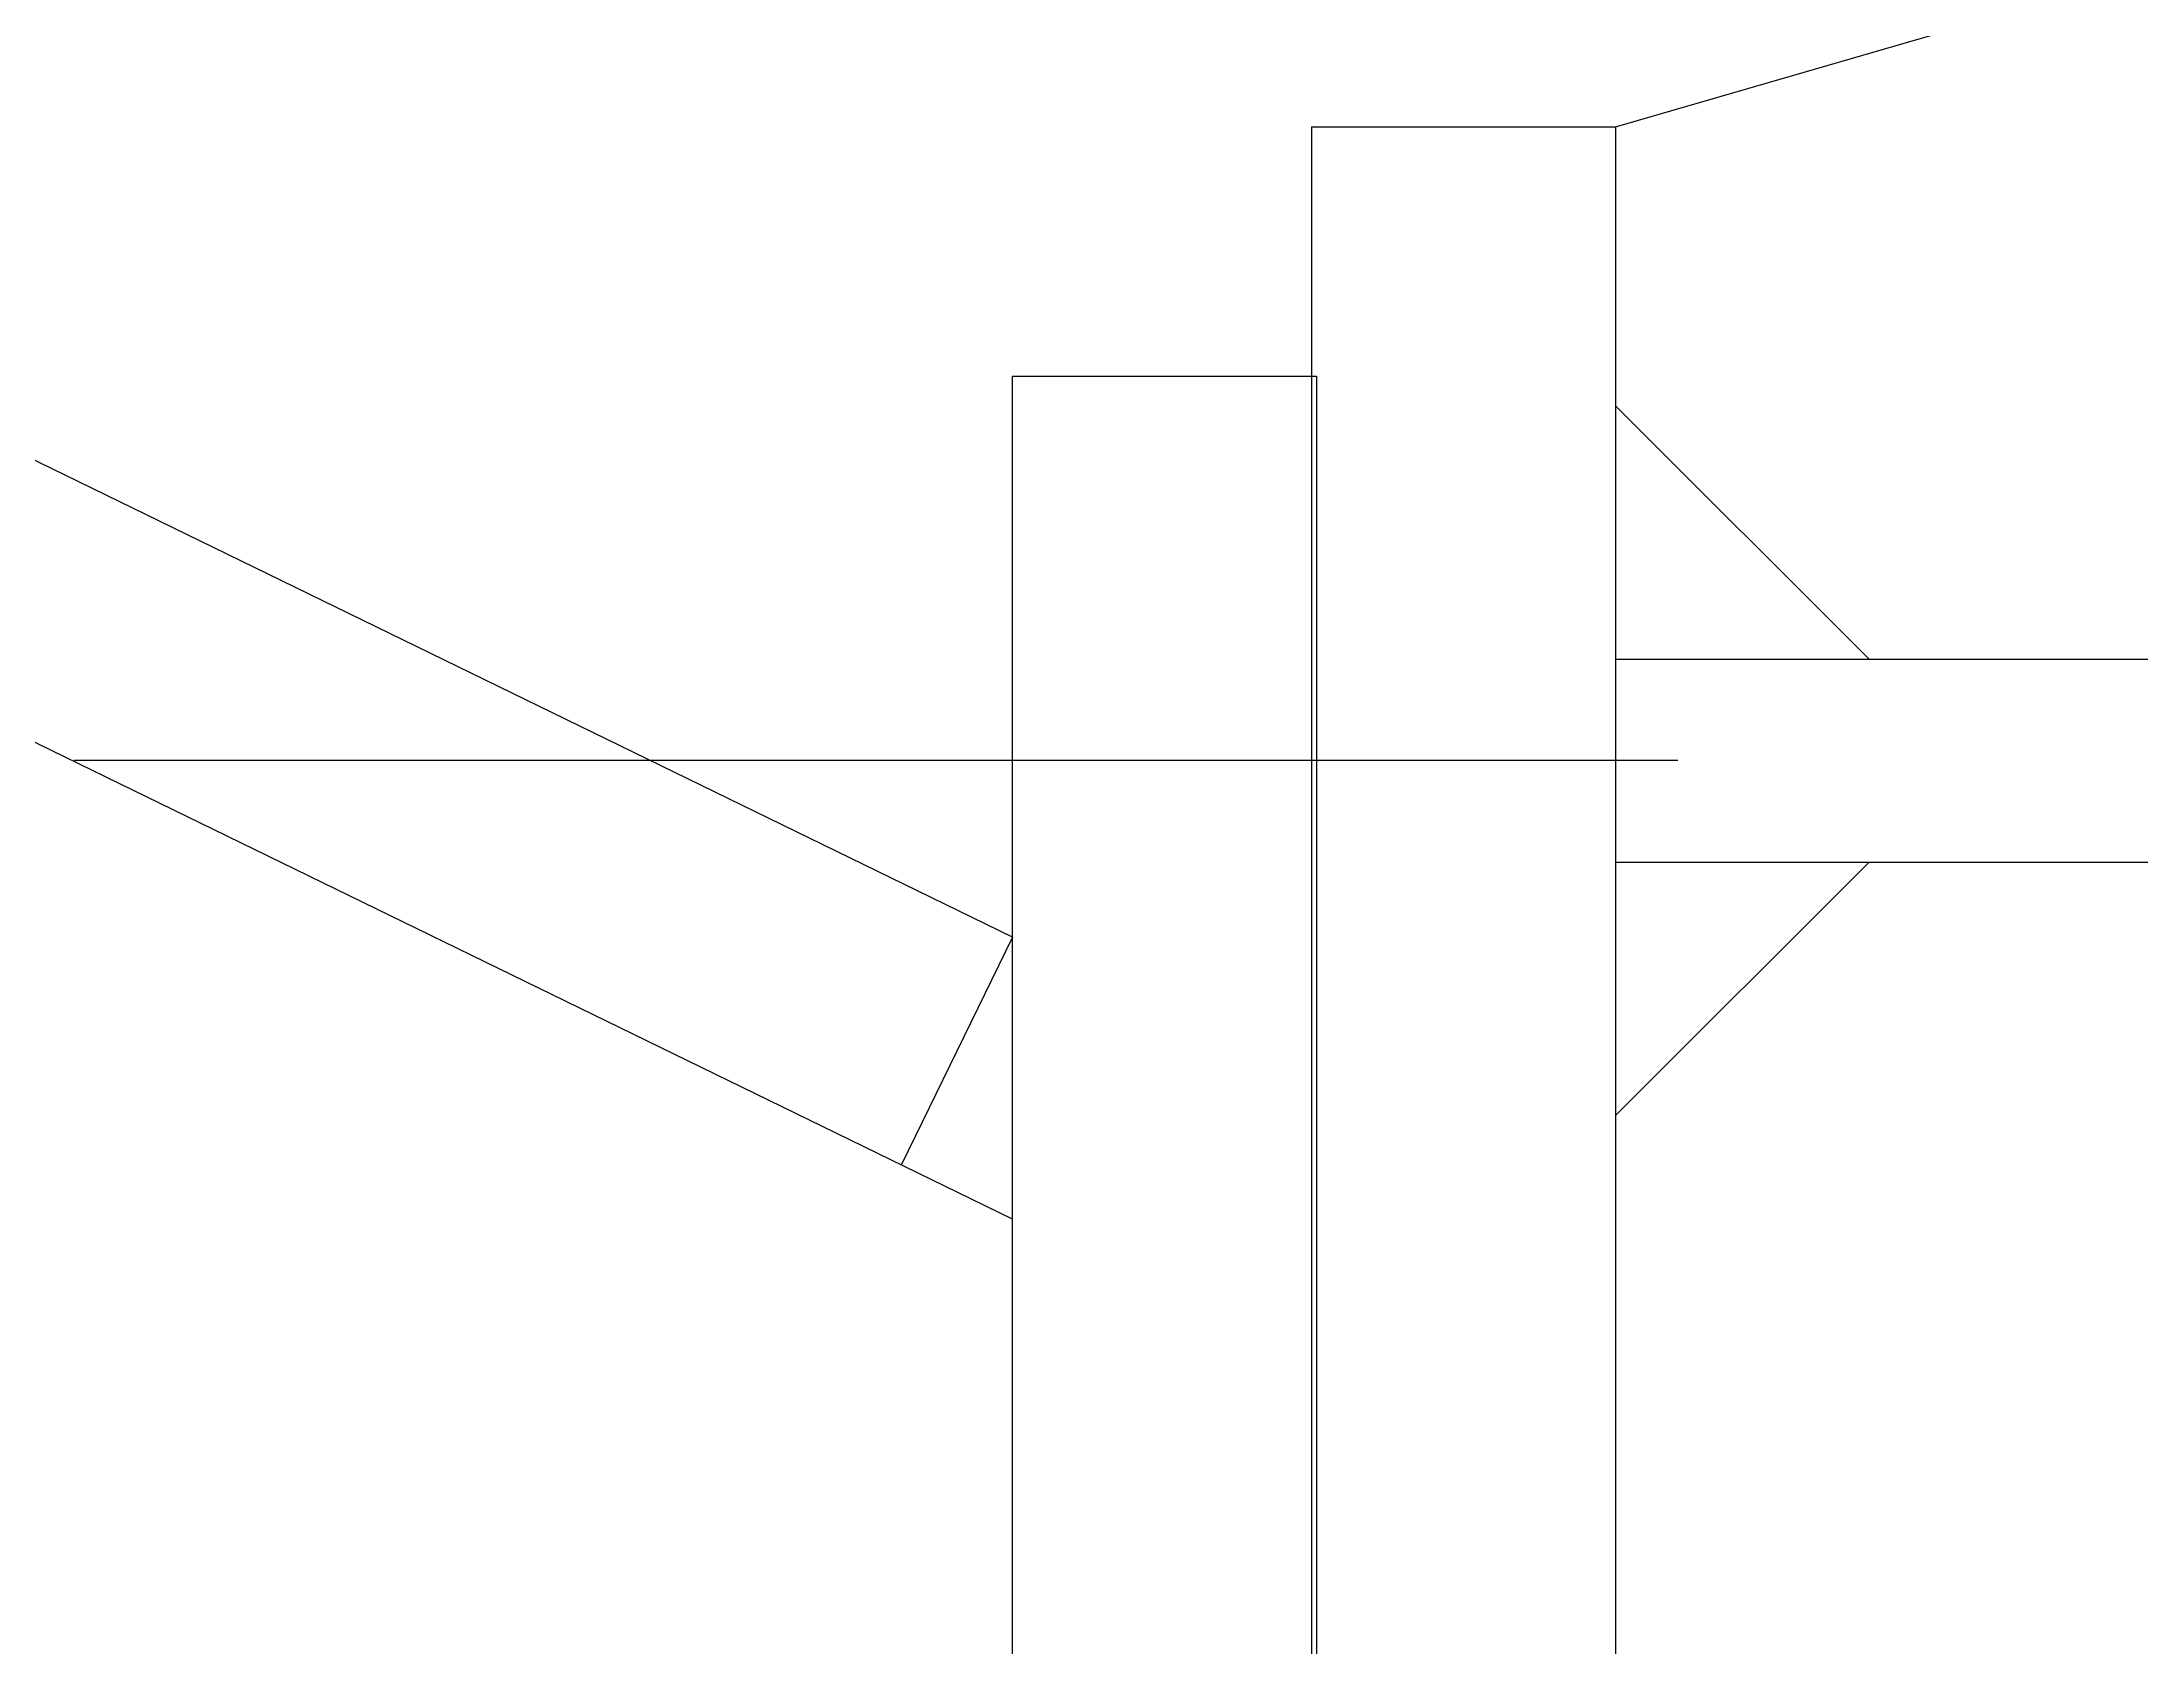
# Model space of a CAD drawing. Extents: x 0 to 68580, y 0 to 45720.
# Drawn here: x 18785.1 to 18867.9, y 11808 to 11871.4 of the extents above; entities that cross this region are included whole.
import ezdxf

# ---------------------------------------------------------------- set-up
doc = ezdxf.new("R2010")
doc.units = 0
doc.header["$LTSCALE"] = 40
doc.linetypes.add('CENTER', pattern=[50.8, 31.75, -6.35, 6.35, -6.35])
doc.layers.get('DEFPOINTS').update_dxf_attribs({"linetype": 'CONTINUOUS'})
for name, color, linetype in [('EMS_CL', 1, 'CENTER'), ('EMS_DIM', 3, 'CONTINUOUS'), ('EMS_OBJECT', 252, 'CONTINUOUS'), ('EMS_REV', 7, 'CONTINUOUS'), ('MIKES_CHECK', 75, 'CONTINUOUS')]:
    doc.layers.add(name, color=color, linetype=linetype)
doc.styles.add('EMS', font='Romans.shx', dxfattribs={"width": 0.85, "height": 240})
doc.dimstyles.get("Standard").update_dxf_attribs({"dimtxt": 0.125, "dimasz": 0.25, "dimexe": 0.18, "dimexo": 0.0625, "dimgap": 0.09, "dimtad": 0, "dimtih": 1, "dimtoh": 1, "dimzin": 12, "dimcen": 0.09, "dimclrd": 160, "dimclre": 160, "dimclrt": 200, "dimazin": 3, "dimtfac": 1, "dimtofl": 0, "dimtmove": 0, "dimatfit": 3})

# ---------------------------------------------------------------- blocks, each defined once
blk = doc.blocks.new('*U253')
at = {"layer": 'EMS_DIM', "color": 0, "style": 'EMS', "width": 0.85}
blk.add_text('1525', height=240, dxfattribs=at).set_placement((15705.37, 12175.532))
blk = doc.blocks.new('*D49')
at = {"layer": 'DEFPOINTS', "color": 0}
for p in [(20281.839, 13058.032), (16108.513, 11533.032), (17849.816, 11533.032)]:
    blk.add_point(p, dxfattribs=at)
at = {"layer": 'EMS_DIM', "color": 0}
for p, q in [((20094.339, 13058.032), (15996.013, 13058.032)), ((16108.513, 12818.032), (16108.513, 12528.032)), ((16108.513, 11773.032), (16108.513, 12063.032)), ((17662.316, 11533.032), (15996.013, 11533.032))]:
    blk.add_line(p, q, dxfattribs=at)
for points in [[(16068.513, 12818.032), (16148.513, 12818.032), (16108.513, 13058.032)], [(16068.513, 11773.032), (16148.513, 11773.032), (16108.513, 11533.032)]]:
    blk.add_solid(points, dxfattribs=at)
at = {"layer": 'EMS_REV'}
blk.add_blockref('*U253', (0, 0), dxfattribs=at)
blk = doc.blocks.new('A$C36BC6BC3')
at = {"layer": 'EMS_OBJECT', "color": 252}
for p, q in [((-41.749, 11.674), (-138.471, 209.984)), ((-52.875, 11.674), (-147.459, 205.6)), ((-52.875, 11.674), (-43.887, 16.058))]:
    blk.add_line(p, q, dxfattribs=at)
blk.add_lwpolyline([(-75, 11.674), (-75, -0.326), (30, -0.326), (30, 11.674)], close=True, dxfattribs=at)
blk = doc.blocks.new('A$C1D5C2BFE')
at = {"layer": 'EMS_CL'}
blk.add_line((0.459, -1340), (-62.815, -1340), dxfattribs=at)
at = {"layer": 'EMS_OBJECT', "color": 252}
for p, q in [((-2, -1315), (428.817, -1190)), ((-14, -1315), (-2, -1315)), ((-14, -1315), (-14, -1430)), ((-2, -1315), (-2, -1430)), ((8, -1336), (-2, -1326)), ((-2, -1336), (428.817, -1336)), ((-2, -1344), (428.817, -1344)), ((8, -1344), (-2, -1354))]:
    blk.add_line(p, q, dxfattribs=at)
at = {"layer": 'EMS_DIM', "xscale": -1, "rotation": 90}
blk.add_blockref('A$C36BC6BC3', (-14.127, -1399.841), dxfattribs=at)

msp = doc.modelspace()

# ---------------------------------------------------------------- block references
at = {"layer": 'MIKES_CHECK'}
msp.add_blockref('A$C1D5C2BFE', (18849.139, 13183.032), dxfattribs=at)

# ---------------------------------------------------------------- dimensions: what is measured, and where the dimension line sits
at = {"layer": 'EMS_DIM'}
dim = msp.add_linear_dim(base=(16108.513, 11533.032), p1=(20281.839, 13058.032), p2=(17849.816, 11533.032), angle=270, dimstyle='Standard', dxfattribs=at)
dim.commit()
dim.dimension.update_dxf_attribs({"geometry": '*D49', "text_midpoint": (16108.513, 12295.532)})

doc.saveas('drawing.dxf')
